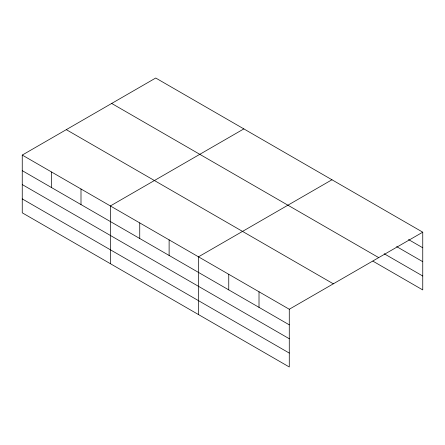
<?xml version="1.0" encoding="UTF-8"?>
<svg xmlns="http://www.w3.org/2000/svg" width="445" height="445" viewBox="0 0 445 445"><rect width="100%" height="100%" fill="white"/><g stroke="black" fill="none" stroke-linecap="round" stroke-linejoin="round"><path stroke-width="0.67" d="M22.25 155.077L289.278 309.247L289.278 366.98L22.25 212.816L22.25 155.077L155.722 78.02L422.75 232.184L422.75 289.923L372.904 261.143M243.843 128.894L110.371 205.952L110.371 263.69M331.959 179.769L198.487 256.826L198.487 314.565M289.278 309.247L422.75 232.184M408.51 239.549L422.75 247.77M396.64 246.608L422.75 261.682M384.18 253.745L422.75 276.011M111.678 103.446L378.706 257.616M66.294 129.651L333.322 283.815M22.25 170.663L289.278 324.833M22.25 184.575L289.278 338.74M22.25 198.904L289.278 353.074M259.012 291.775L259.012 307.361M228.752 274.298L228.752 289.89M169.117 239.872L169.117 255.458M139.741 222.912L139.741 238.498M80.996 188.997L80.996 204.583M51.626 172.037L51.626 187.623"/></g></svg>
